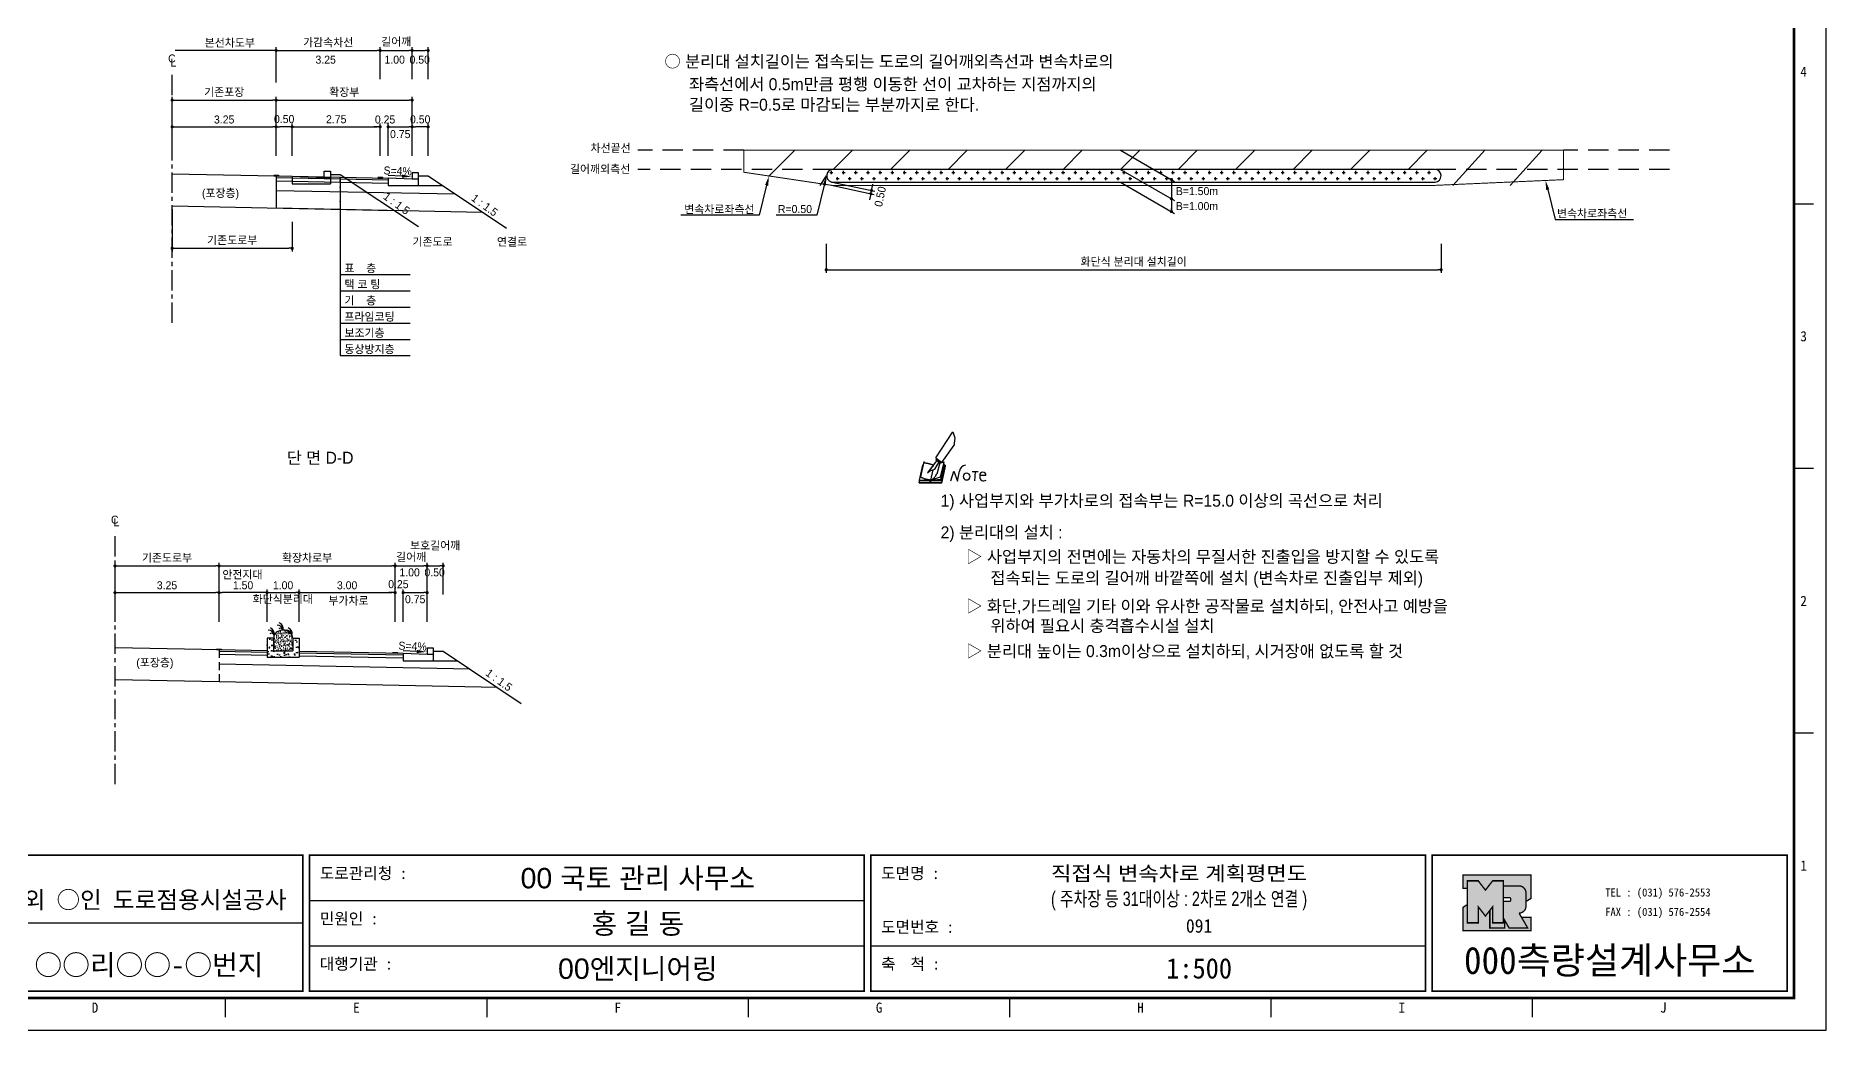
# Model space of a CAD drawing. Header units: millimetres. Extents: x 453 to 876, y -5 to 294.
# Drawn here: x 596.5 to 876.1, y -5.4 to 149.8 of the extents above; entities that cross this region are included whole.
import ezdxf
from ezdxf.enums import TextEntityAlignment as Align

# ---------------------------------------------------------------- set-up
doc = ezdxf.new("R2010")
doc.units = ezdxf.units.MM
doc.linetypes.add('CENTER', pattern=[50.8, 31.75, -6.35, 6.35, -6.35])
doc.linetypes.add('HIDDEN', pattern=[9.525, 6.35, -3.175])
for name, color, linetype in [('CC-GSTR-0004', 4, 'Continuous'), ('CM-LANE-0030', 30, 'Continuous'), ('CZ-DIMT-0002', 7, 'Continuous'), ('CZ-EXST-0002', 1, 'Continuous'), ('CZ-LIN1-0007', 7, 'Continuous'), ('CZ-LIN2-0003', 3, 'Continuous'), ('CZ-LINE-0001', 7, 'Continuous'), ('CZ-TEXT-BOX0', 7, 'Continuous'), ('TITLE', 7, 'Continuous')]:
    doc.layers.add(name, color=color, linetype=linetype)
doc.styles.add('견고딕', font='arial.ttf')
doc.styles.add('돋움', font='')
doc.styles.add('돋음체', font='')
doc.styles.get('돋움').set_extended_font_data('Dotum')
doc.styles.get('돋음체').set_extended_font_data('DotumChe')

# ---------------------------------------------------------------- blocks, each defined once
blk = doc.blocks.new('note')
for p, q in [((0.85, 3.5), (3.53, 7.57)), ((3.53, 7.57), (3.8, 6.64)), ((3.8, 6.64), (3.69, 5.72)), ((3.69, 5.72), (3.74, 5.46)), ((-1.01, 2.9), (-1.53, 0.52)), ((-1, 2.9), (-1.01, 2.9)), ((-0.98, 2.85), (-1, 2.9)), ((-0.95, 2.8), (-0.98, 2.85)), ((1, 3.1), (0.75, 2.77)), ((0.85, 3.5), (1.8, 2.79)), ((1, 3.4), (0.85, 3.21)), ((0.85, 3.21), (1.52, 2.71)), ((1.16, 2.53), (1.37, 2.82)), ((2.13, 2.84), (1.44, 2.63)), ((1.52, 2.71), (1.66, 2.9)), ((1.6, 0.53), (2.13, 2.84)), ((1.8, 2.79), (3.74, 5.46)), ((-1.24, 2.36), (-1.77, 0)), ((-1.77, 0), (1.77, 0)), ((-1.77, 0), (-1.77, -0.3)), ((-1.53, 0.52), (-1.55, 0.54)), ((-1.48, 0.48), (-1.53, 0.52)), ((-1.43, 0.44), (-1.48, 0.48)), ((-1.38, 0.41), (-1.43, 0.44)), ((-1.33, 0.4), (-1.38, 0.41)), ((-1.27, 0.37), (-1.33, 0.4)), ((-1.22, 0.35), (-1.27, 0.37)), ((-1.13, 2.36), (-1.24, 2.36)), ((-1.17, 0.33), (-1.22, 0.35)), ((-1.12, 0.32), (-1.17, 0.33)), ((-1.02, 0.25), (-1.12, 0.32)), ((-0.97, 0.22), (-1.02, 0.25)), ((-0.93, 0.21), (-0.97, 0.22)), ((-0.9, 2.75), (-0.95, 2.8)), ((-0.88, 0.19), (-0.93, 0.21)), ((-0.85, 2.72), (-0.9, 2.75)), ((-0.8, 0.18), (-0.88, 0.19)), ((-0.79, 2.69), (-0.85, 2.72)), ((-0.75, 0.17), (-0.8, 0.18)), ((-0.74, 2.68), (-0.79, 2.69)), ((-0.7, 0.16), (-0.75, 0.17)), ((-0.69, 2.65), (-0.74, 2.68)), ((-0.64, 0.15), (-0.7, 0.16)), ((-0.64, 2.65), (-0.69, 2.65)), ((-0.59, 2.63), (-0.64, 2.65)), ((-0.58, 0.14), (-0.64, 0.15)), ((-0.54, 2.62), (-0.59, 2.63)), ((-0.53, 0.13), (-0.58, 0.14)), ((-0.48, 2.61), (-0.54, 2.62)), ((-0.48, 0.12), (-0.53, 0.13)), ((-0.43, 2.61), (-0.48, 2.61)), ((-0.43, 0.11), (-0.48, 0.12)), ((0.75, 2.77), (-0.46, 1.16)), ((0.37, 2.24), (-0.46, 1.16)), ((-0.46, 1.16), (-0.08, 1.47)), ((-0.38, 2.59), (-0.43, 2.61)), ((-0.38, 0.08), (-0.43, 0.11)), ((-0.33, 2.59), (-0.38, 2.59)), ((-0.29, 0.06), (-0.38, 0.08)), ((-0.27, 2.58), (-0.33, 2.59)), ((-0.23, 0.05), (-0.29, 0.06)), ((-0.22, 2.57), (-0.27, 2.58)), ((-0.16, 0.04), (-0.23, 0.05)), ((-0.17, 2.56), (-0.22, 2.57)), ((-0.12, 2.55), (-0.17, 2.56)), ((-0.11, 0.03), (-0.16, 0.04)), ((-0.07, 2.53), (-0.12, 2.55)), ((-0.04, 0.02), (-0.11, 0.03)), ((-0.08, 1.47), (0.72, 1.75)), ((-0.01, 2.51), (-0.07, 2.53)), ((-0.05, -0.3), (-0.05, 0)), ((0, 0), (-0.04, 0.02)), ((0.04, 2.5), (-0.01, 2.51)), ((0.37, 1.63), (0, 0)), ((0, 0), (1.6, 0.53)), ((0, 0), (1.65, 0.18)), ((0, 0.01), (0.06, 0.04)), ((0, -0.3), (0, 0)), ((0.09, 2.48), (0.04, 2.5)), ((0.05, -0.3), (0.05, 0)), ((0.06, 0.04), (0.11, 0.07)), ((0.14, 2.48), (0.09, 2.48)), ((0.11, 0.07), (0.16, 0.09)), ((0.2, 2.47), (0.14, 2.48)), ((0.16, 0.09), (0.21, 0.12)), ((0.26, 2.43), (0.18, 2.46)), ((0.21, 0.12), (0.27, 0.14)), ((0.34, 2.4), (0.26, 2.43)), ((0.27, 0.14), (0.36, 0.19)), ((0.45, 2.37), (0.34, 2.4)), ((0.36, 0.19), (0.41, 0.22)), ((0.41, 0.22), (0.46, 0.27)), ((0.46, 0.27), (0.51, 0.3)), ((0.51, 0.3), (0.56, 0.34)), ((0.56, 0.34), (0.6, 0.4)), ((0.6, 0.4), (0.64, 0.45)), ((0.64, 0.45), (0.67, 0.51)), ((0.67, 0.51), (0.74, 0.58)), ((0.72, 1.75), (1.16, 2.53)), ((0.74, 0.58), (0.79, 0.63)), ((0.79, 0.63), (0.83, 0.68)), ((0.83, 0.68), (0.86, 0.73)), ((0.86, 0.73), (0.89, 0.79)), ((0.89, 0.84), (0.92, 0.89)), ((0.89, 0.79), (0.89, 0.84)), ((0.92, 0.89), (0.96, 0.95)), ((0.96, 0.95), (1.01, 0.97)), ((1.47, 2.74), (1.01, 0.97)), ((1.65, 0.18), (2.19, 2.48)), ((1.77, 0), (2.3, 2.36)), ((1.77, -0.3), (2.3, 2.07)), ((1.77, -0.38), (2.3, 1.99)), ((1.77, -0.44), (2.3, 1.93)), ((1.77, 0), (1.77, -0.3)), ((2.19, 2.48), (2.04, 2.47)), ((2.3, 2.36), (2.16, 2.36)), ((2.3, 2.36), (2.3, 2.07)), ((3.21, -0.08), (3.68, 1.4)), ((3.68, 1.4), (4.26, -0.14)), ((4.26, -0.14), (4.56, 1.44)), ((6.55, 1.34), (7.46, 1.34)), ((7.01, 1.34), (6.87, -0.11)), ((7.71, 0.77), (7.71, 0.55)), ((7.71, 0.77), (8.67, 0.77)), ((-1.77, -0.3), (1.77, -0.3)), ((-1.77, -0.43), (-1.77, -0.3)), ((-1.77, -0.37), (1.77, -0.37)), ((-1.77, -0.43), (1.77, -0.43))]:
    blk.add_line(p, q)
for centre, major_axis, start_param, end_param in [((0.4, 2.31), (0.0702, 0.0702), 3.283946, 6.425539), ((5.68, 1.23), (-0.806, 0.806), -0.591174, 0.597824), ((5.66, 0.58), (-0.378, 0.378), 3.926991, 10.210176), ((8.3, 0.49), (0.422, 0.422), 2.265602, 4.634911), ((8.19, 0.77), (-0.342, 0.342), 3.926991, 7.068583)]:
    blk.add_ellipse(centre, major_axis=major_axis, ratio=1, start_param=start_param, end_param=end_param)
blk = doc.blocks.new('_Dot')
at = {"color": 0, "linetype": 'ByBlock', "lineweight": -2}
blk.add_line((-0.5, 0), (-1, 0), dxfattribs=at)
at = {"color": 0, "linetype": 'ByBlock', "const_width": 0.5}
blk.add_lwpolyline([(-0.25, 0, 1), (0.25, 0, 1)], format="xyb", close=True, dxfattribs=at)

msp = doc.modelspace()

# ---------------------------------------------------------------- hatches: boundary and pattern name
at = {"layer": 'CZ-EXST-0002'}
h = msp.add_hatch(dxfattribs=at)
h.set_pattern_fill('AR-SAND', color=256, scale=0.01, style=0)
h.set_pattern_definition([(37.5, (-475.50827, 3536.638), (-0.016000313, 0.489413237), [0, -0.38608, 0, -0.4318, 0, -0.41275]), (7.5, (-475.5083, 3536.638), (0.44952328, 0.7168251), [0, -0.20828, 0, -0.34798, 0, -0.13335]), (327.5, (-475.8207, 3536.638), (0.79099237, 0.001437185), [0, -0.127, 0, -0.4572, 0, -0.5969]), (317.5, (-475.8207, 3536.638), (0.76355645, 0.22292932), [0, -0.0635, 0, -0.29972, 0, -0.3429])])
edge = h.paths.add_edge_path()
edge.add_ellipse((635.11, 55.79), major_axis=(-1.5, 0), ratio=0.829212, start_angle=180, end_angle=360)
edge.add_line((633.61, 55.79), (633.61, 53.79))
edge.add_line((633.61, 53.79), (636.61, 53.79))
edge.add_line((636.61, 53.79), (636.61, 55.79))
h = msp.add_hatch(dxfattribs=at)
h.set_pattern_fill('AR-CONC', color=256, scale=0.01, style=0)
h.set_pattern_definition([(50, (-475.5083, 3536.638), (1.8218467, -0.15939086), [0.1905, -2.0955]), (355, (-475.5083, 3536.638), (-0.3524283, 1.9105664), [0.1524, -1.6764]), (100.451, (-475.3565, 3536.6247), (1.469425, 1.7511669), [0.1619, -1.7809]), (46.1842, (-475.5083, 3537.146), (2.7107904, -0.4204233), [0.28575, -3.14325]), (96.6356, (-475.2824, 3537.111), (2.3740423, 2.4742556), [0.24285, -2.67135]), (351.184, (-475.5083, 3537.146), (2.374046, 2.4742512), [0.2286, -2.5146]), (21, (-475.2543, 3537.019), (1.5161488, -1.0226552), [0.1905, -2.0955]), (326, (-475.2543, 3537.019), (0.6180203, 1.8418797), [0.1524, -1.6764]), (71.4514, (-475.128, 3536.9338), (2.1341649, 0.8192286), [0.1619, -1.7809]), (37.5, (-475.5083, 3536.638), (0.03088603, 0.84555039), [0, -1.65608, 0, -1.7018, 0, -1.68275]), (7.5, (-475.5083, 3536.638), (0.66819663, 1.00180575), [0, -0.97028, 0, -1.61798, 0, -0.64135]), (327.5, (-476.0747, 3536.638), (1.35590595, -0.05728744), [0, -0.635, 0, -1.9812, 0, -2.6289]), (317.5, (-476.3287, 3536.638), (1.4812918, 0.2542649), [0, -0.8255, 0, -1.31572, 0, -1.8669])])
h.paths.add_polyline_path([(637.61, 52.79), (637.61, 55.79), (636.61, 55.79), (636.61, 53.79), (633.61, 53.79), (633.61, 55.79), (632.61, 55.79), (632.61, 52.79)])
at = {"layer": 'CZ-LIN1-0007'}
for points in [[(634.41, 127.95), (634.41, 128.07), (633.66, 128.09), (633.66, 127.96)], [(650.66, 127.62), (650.66, 127.75), (649.91, 127.76), (649.91, 127.64)], [(625.48, 53.95), (625.49, 54.07), (624.74, 54.09), (624.73, 53.96)], [(652.98, 53.4), (652.99, 53.52), (652.24, 53.54), (652.23, 53.41)]]:
    msp.add_hatch(color=256, dxfattribs=at).paths.add_polyline_path(points)
at = {"layer": 'CZ-LIN2-0003'}
h = msp.add_hatch(dxfattribs=at)
h.set_pattern_fill('CROSS', color=256, scale=0.15, style=0)
h.set_pattern_definition([(0, (388.0957, -329.6565), (0.9525, 0.9525), [0.47625, -1.42875]), (90, (388.3338, -329.8946), (-0.9525, 0.9525), [0.47625, -1.42875])])
h.paths.add_polyline_path([(721, 128.99, 0.857281), (720.7, 127.04, -0.001024), (720.85, 126.99), (814.97, 126.99, 1), (814.97, 128.99)])
at = {"layer": 'TITLE', "ltscale": 150}
h = msp.add_hatch(color=8, dxfattribs=at)
edge = h.paths.add_edge_path()
edge.add_line((830.04, 18.79), (819.38, 18.79))
edge.add_line((819.38, 18.79), (819.38, 16.71))
edge.add_line((819.38, 16.71), (820.08, 16.71))
edge.add_line((820.08, 16.71), (820.08, 17.88))
edge.add_line((820.08, 17.88), (821.78, 17.88))
edge.add_line((821.78, 17.88), (822.9, 16.43))
edge.add_line((822.9, 16.43), (824.03, 17.88))
edge.add_line((824.03, 17.88), (825.72, 17.88))
edge.add_line((825.72, 17.88), (825.72, 17.08))
edge.add_line((825.72, 17.08), (828.16, 17.08))
edge.add_arc((828.16, 16.01), 1.07, 0, 90, ccw=False)
edge.add_line((829.23, 16.01), (829.23, 14.65))
edge.add_line((829.23, 14.65), (830.04, 15.15))
edge.add_line((830.04, 15.15), (830.04, 18.79))
h.paths.add_polyline_path([(823.59, 13.26), (822.9, 12.38), (821.78, 13.83), (821.78, 11.32), (820.08, 11.32), (820.08, 14.17), (819.38, 13.73), (819.38, 10.1), (830.04, 10.1), (830.04, 12.18), (828.55, 12.18), (829.5, 10.52), (826.6, 10.52), (825.9, 11.73), (825.9, 10.52), (823.59, 10.52)])
msp.add_hatch(color=5, dxfattribs=at).paths.add_polyline_path([(825.72, 17.88), (824.03, 17.88), (822.9, 16.43), (821.78, 17.88), (820.08, 17.88), (820.08, 11.32), (821.78, 11.32), (821.78, 13.83), (822.9, 12.38), (824.03, 13.83), (824.03, 11.32), (825.72, 11.32)])
h = msp.add_hatch(color=161, dxfattribs=at)
edge = h.paths.add_edge_path()
edge.add_arc((828.16, 16.01), 1.07, 360, 450)
edge.add_line((828.16, 17.08), (825.72, 17.08))
edge.add_line((825.72, 17.08), (825.72, 15.23))
edge.add_line((825.72, 15.23), (826.72, 15.23))
edge.add_arc((826.72, 15.12), 0.113, 0, 90, ccw=False)
edge.add_line((826.83, 15.12), (826.83, 14.81))
edge.add_arc((826.72, 14.81), 0.113, 270, 360, ccw=False)
edge.add_line((826.72, 14.69), (825.72, 14.69))
edge.add_line((825.72, 14.69), (825.72, 11.32))
edge.add_line((825.72, 11.32), (824.03, 11.32))
edge.add_line((824.03, 11.32), (824.03, 13.83))
edge.add_line((824.03, 13.83), (823.59, 13.26))
edge.add_line((823.59, 13.26), (823.59, 10.52))
edge.add_line((823.59, 10.52), (825.9, 10.52))
edge.add_line((825.9, 10.52), (825.9, 11.73))
edge.add_line((825.9, 11.73), (826.6, 10.52))
edge.add_line((826.6, 10.52), (829.5, 10.52))
edge.add_line((829.5, 10.52), (828.16, 12.84))
edge.add_arc((828.16, 13.91), 1.07, 270, 360)
edge.add_line((829.23, 13.91), (829.23, 16.01))

# ---------------------------------------------------------------- linework, layer by layer
at = {"color": 0, "linetype": 'ByBlock', "lineweight": -2}
for p, q in [((633.78, 147.55), (633.53, 147.55)), ((727.07, 125.92), (727.12, 126.17)), ((773.86, 127.15), (773.86, 126.9)), ((726.86, 124.95), (726.81, 124.71)), ((773.86, 124.15), (773.86, 123.9)), ((773.86, 122.65), (773.86, 122.9))]:
    msp.add_line(p, q, dxfattribs=at)
at = {"color": 0, "linetype": 'ByBlock', "const_width": 0.25}
for points in [[(633.91, 147.55, 1), (634.16, 147.55, 1)], [(727.04, 125.8, 1), (726.99, 125.56, 1)], [(773.86, 127.28, 1), (773.86, 127.53, 1)], [(726.89, 125.08, 1), (726.94, 125.32, 1)], [(773.86, 124.28, 1), (773.86, 124.53, 1)], [(773.86, 122.53, 1), (773.86, 122.28, 1)]]:
    msp.add_lwpolyline(points, format="xyb", close=True, dxfattribs=at)
at = {"layer": 'CC-GSTR-0004'}
for points in [[(656.28, 127.46), (655.28, 127.46), (651.53, 127.61), (651.53, 126.46), (656.28, 126.46), (656.28, 128.46), (655.28, 128.46), (655.28, 127.46)], [(658.61, 53.23), (657.61, 53.23), (653.86, 53.38), (653.86, 52.23), (658.61, 52.23), (658.61, 54.23), (657.61, 54.23), (657.61, 53.23)]]:
    msp.add_lwpolyline(points, dxfattribs=at)
at = {"layer": 'CM-LANE-0030'}
for p, q in [((711, 127.95), (715.04, 131.99)), ((721.02, 128.99), (724.02, 131.99)), ((730, 128.99), (733, 131.99)), ((738.98, 128.99), (741.98, 131.99)), ((747.96, 128.99), (750.96, 131.99)), ((756.94, 128.99), (759.94, 131.99)), ((765.92, 128.99), (768.92, 131.99)), ((774.9, 128.99), (777.9, 131.99)), ((783.88, 128.99), (786.88, 131.99)), ((792.86, 128.99), (795.86, 131.99)), ((801.84, 128.99), (804.84, 131.99)), ((810.82, 128.99), (813.82, 131.99)), ((817.8, 126.49), (822.8, 131.99)), ((826.78, 126.49), (831.78, 131.99)), ((719.02, 126.49), (720, 127.97))]:
    msp.add_line(p, q, dxfattribs=at)
at = {"layer": 'CM-LANE-0030', "const_width": 0.15}
msp.add_lwpolyline([(835.1, 131.99), (835.1, 127.38), (815, 126.49), (720.85, 126.49, -0.142447), (720.85, 126.49), (707.07, 128.54), (707.07, 131.99)], format="xyb", close=True, dxfattribs=at)
at = {"layer": 'CZ-EXST-0002'}
for p, q in [((641.53, 127.71), (641.53, 128.71)), ((641.53, 128.71), (642.53, 128.71)), ((642.53, 128.71), (642.53, 126.71)), ((617.78, 128.28), (636.53, 127.91)), ((636.53, 127.91), (636.53, 126.71)), ((636.53, 127.91), (641.53, 127.71)), ((636.53, 126.71), (642.53, 126.71)), ((641.53, 127.71), (642.53, 127.71)), ((642.53, 128.21), (644.03, 128.21)), ((644.03, 128.21), (656.24, 120.07)), ((617.78, 123.28), (652.46, 122.59)), ((625.11, 53.96), (608.86, 54.28)), ((625.11, 48.96), (608.86, 49.28))]:
    msp.add_line(p, q, dxfattribs=at)
at = {"layer": 'CZ-LIN1-0007'}
for p, q in [((633.66, 128.09), (634.41, 128.07)), ((633.66, 127.96), (634.41, 127.95)), ((634.41, 128.07), (634.41, 127.95)), ((649.91, 127.76), (650.66, 127.75)), ((649.91, 127.64), (650.66, 127.62)), ((650.66, 127.75), (650.66, 127.62)), ((624.73, 53.96), (624.74, 54.09)), ((625.48, 53.95), (624.73, 53.96)), ((624.74, 54.09), (625.49, 54.07)), ((625.49, 54.07), (625.48, 53.95)), ((652.23, 53.41), (652.24, 53.54)), ((652.98, 53.4), (652.23, 53.41)), ((652.24, 53.54), (652.99, 53.52)), ((652.99, 53.52), (652.98, 53.4))]:
    msp.add_line(p, q, dxfattribs=at)
at = {"layer": 'CZ-LIN2-0003'}
for p, q in [((634.03, 127.96), (651.53, 127.61)), ((634.03, 127.96), (634.03, 122.96)), ((634.03, 127.71), (651.53, 127.36)), ((634.03, 127.21), (651.53, 126.86)), ((656.28, 127.96), (657.78, 127.96)), ((656.28, 126.46), (660.03, 126.46)), ((657.78, 127.96), (669.99, 119.82)), ((634.03, 125.71), (662, 125.15)), ((634.03, 122.96), (666.25, 122.31)), ((632.61, 53.81), (625.11, 53.96)), ((632.61, 53.56), (625.11, 53.71)), ((632.61, 53.06), (625.11, 53.21)), ((632.61, 55.79), (632.61, 52.79)), ((633.61, 55.79), (632.61, 55.79)), ((633.61, 55.79), (633.61, 53.79)), ((633.61, 53.79), (636.61, 53.79)), ((636.61, 55.79), (636.61, 53.79)), ((636.61, 55.79), (637.61, 55.79)), ((637.61, 55.79), (637.61, 52.79)), ((653.86, 53.38), (637.61, 53.71)), ((653.86, 53.13), (637.61, 53.46)), ((658.61, 53.73), (660.11, 53.73)), ((660.11, 53.73), (672.31, 45.59)), ((664.32, 50.92), (625.11, 51.71)), ((632.61, 52.79), (637.61, 52.79)), ((653.86, 52.63), (637.61, 52.96)), ((658.61, 52.23), (662.36, 52.23)), ((668.58, 48.09), (625.11, 48.96))]:
    msp.add_line(p, q, dxfattribs=at)
msp.add_lwpolyline([(814.97, 128.99), (721, 128.99, 0.857281), (720.7, 127.04, -0.001024), (720.85, 126.99), (815, 126.99), (815.04, 126.99, 0.966023)], format="xyb", close=True, dxfattribs=at)
for centre, radius, start, end in [((632.84, 56.13), 0.88, 7.8639, 92.7752), ((633.3, 56.1), 0.44, 19.771, 124.0366), ((632.74, 56.47), 1, 347.1802, 67.3267), ((634.24, 56.92), 0.88, 7.8639, 92.7752), ((634.7, 56.89), 0.44, 19.771, 124.0366), ((634.13, 57.26), 1, 347.1802, 67.3267), ((635.63, 56.13), 0.88, 7.8639, 92.7752), ((636.09, 56.1), 0.44, 19.771, 124.0366), ((635.52, 56.47), 1, 347.1802, 67.3267)]:
    msp.add_arc(centre, radius, start, end, dxfattribs=at)
msp.add_ellipse((635.11, 55.79), major_axis=(-1.5, 0), ratio=0.829212, start_param=3.141593, end_param=6.283185, dxfattribs=at)
at = {"layer": 'CZ-LINE-0001'}
for p, q in [((634.03, 147.55), (618.28, 147.55)), ((634.03, 142.57), (634.03, 148.05)), ((634.03, 143.07), (634.03, 148.05)), ((634.53, 147.55), (649.78, 147.55)), ((650.28, 143.07), (650.28, 148.05)), ((650.28, 143.07), (650.28, 148.05)), ((650.78, 147.55), (654.78, 147.55)), ((655.28, 143.07), (655.28, 148.05)), ((655.28, 143.07), (655.28, 148.05)), ((655.78, 147.55), (657.28, 147.55)), ((657.78, 143.07), (657.78, 148.05)), ((617.78, 136.13), (617.78, 140.3)), ((634.03, 136.13), (634.03, 140.3)), ((634.03, 136.13), (634.03, 140.3)), ((655.28, 136.13), (655.28, 140.3)), ((618.28, 139.8), (633.53, 139.8)), ((634.53, 139.8), (654.78, 139.8)), ((617.78, 131.08), (617.78, 136.13)), ((618.28, 135.63), (633.53, 135.63)), ((634.03, 131.08), (634.03, 136.13)), ((634.03, 131.08), (634.03, 136.13)), ((636.03, 135.63), (634.53, 135.63)), ((636.53, 131.08), (636.53, 136.13)), ((636.53, 131.08), (636.53, 136.13)), ((637.03, 135.63), (649.78, 135.63)), ((649.78, 135.63), (649.28, 135.63)), ((650.28, 131.08), (650.28, 136.13)), ((650.28, 131.08), (650.28, 136.13)), ((651.53, 131.08), (651.53, 136.13)), ((651.53, 131.08), (651.53, 136.13)), ((652.03, 135.63), (654.78, 135.63)), ((652.03, 135.63), (652.53, 135.63)), ((655.28, 131.08), (655.28, 136.13)), ((655.28, 133.52), (655.28, 136.13)), ((657.28, 135.63), (655.78, 135.63)), ((657.78, 131.08), (657.78, 136.13)), ((765.92, 131.99), (774.36, 127.12)), ((765.92, 128.99), (774.36, 124.12)), ((644.04, 127.76), (644.04, 99.9)), ((720.74, 126.51), (727.41, 125.09)), ((720.85, 126.99), (727.51, 125.57)), ((727.12, 126.17), (727.23, 126.66)), ((765.92, 126.99), (774.36, 122.12)), ((773.86, 127.4), (773.86, 122.4)), ((726.81, 124.71), (726.71, 124.22)), ((617.78, 122.78), (617.78, 116.16)), ((636.53, 120.78), (636.53, 116.16)), ((618.28, 116.66), (636.03, 116.66)), ((719.95, 117.35), (719.95, 112.81)), ((815.97, 117.35), (815.97, 112.81)), ((644.04, 112.55), (654.98, 112.55)), ((720.45, 113.31), (815.47, 113.31)), ((644.04, 110.02), (654.98, 110.02)), ((644.04, 107.49), (654.98, 107.49)), ((644.04, 104.96), (654.98, 104.96)), ((644.04, 102.43), (654.98, 102.43)), ((644.04, 99.9), (654.98, 99.9)), ((608.86, 63.39), (608.86, 67.56)), ((625.11, 63.39), (625.11, 67.56)), ((625.11, 63.39), (625.11, 67.56)), ((652.61, 63.39), (652.61, 67.56)), ((652.61, 62.59), (652.61, 67.56)), ((657.61, 62.59), (657.61, 67.56)), ((657.61, 62.59), (657.61, 67.56)), ((660.11, 62.59), (660.11, 67.56)), ((609.36, 67.06), (624.61, 67.06)), ((625.61, 67.06), (652.11, 67.06)), ((653.11, 67.06), (657.11, 67.06)), ((658.11, 67.06), (659.61, 67.06)), ((608.86, 58.34), (608.86, 63.39)), ((609.36, 62.89), (624.61, 62.89)), ((625.11, 58.34), (625.11, 63.39)), ((625.11, 58.34), (625.11, 63.39)), ((632.11, 62.89), (625.61, 62.89)), ((632.61, 58.34), (632.61, 63.39)), ((632.61, 58.34), (632.61, 63.39)), ((633.11, 62.89), (637.11, 62.89)), ((637.61, 58.34), (637.61, 63.39)), ((637.61, 58.34), (637.61, 63.39)), ((638.11, 62.89), (652.11, 62.89)), ((652.11, 62.89), (651.61, 62.89)), ((652.61, 58.34), (652.61, 63.39)), ((652.61, 58.34), (652.61, 63.39)), ((653.86, 58.34), (653.86, 63.39)), ((653.86, 58.34), (653.86, 63.39)), ((654.36, 62.89), (654.86, 62.89)), ((654.36, 62.89), (657.11, 62.89)), ((657.61, 58.34), (657.61, 63.39))]:
    msp.add_line(p, q, dxfattribs=at)
at = {"layer": 'CZ-LINE-0001', "linetype": 'CENTER', "ltscale": 0.1}
for p, q in [((617.78, 105), (617.78, 144.38)), ((608.86, 32.99), (608.86, 72.37))]:
    msp.add_line(p, q, dxfattribs=at)
at = {"layer": 'CZ-LINE-0001', "linetype": 'HIDDEN', "ltscale": 0.5}
for p, q in [((707.07, 131.99), (690.54, 131.99)), ((851.63, 131.99), (835.1, 131.99)), ((721, 128.99), (690.54, 128.99)), ((851.63, 128.99), (814.97, 128.99))]:
    msp.add_line(p, q, dxfattribs=at)
at = {"layer": 'CZ-LINE-0001', "linetype": 'HIDDEN', "ltscale": 0.2}
msp.add_line((625.11, 53.96), (625.11, 48.96), dxfattribs=at)
at = {"layer": 'CZ-LINE-0001'}
for points in [[(653.67, 127.93), (651.53, 128.01)], [(710.63, 126.5), (709.46, 121.83), (697.23, 121.83)], [(719.64, 126.52), (718.46, 121.85), (712.12, 121.85)], [(656, 53.7), (653.86, 53.79)]]:
    msp.add_lwpolyline(points, dxfattribs=at)
at = {"layer": 'CZ-LINE-0001', "extrusion": (0, 0, -1)}
msp.add_lwpolyline([(-832.63, 125.83), (-833.81, 121.16), (-846.03, 121.16)], dxfattribs=at)
at = {"layer": 'CZ-LINE-0001', "linetype": 'ByBlock'}
for centre, start, end in [((644.04, 127.7), 0, 180), ((644.04, 127.7), 0, 180), ((644.04, 127.7), 180, 0), ((644.04, 127.7), 180, 0), ((644.04, 127.5), 0, 180), ((644.04, 127.5), 0, 180), ((644.04, 127.5), 180, 0), ((644.04, 127.5), 180, 0), ((644.04, 127.26), 0, 180), ((644.04, 127.26), 0, 180), ((644.04, 127.26), 180, 0), ((644.04, 127.26), 180, 0), ((644.04, 127.01), 0, 180), ((644.04, 127.01), 0, 180), ((644.04, 127.01), 180, 0), ((644.04, 127.01), 180, 0), ((644.04, 126.21), 0, 180), ((644.04, 126.21), 0, 180), ((644.04, 126.21), 180, 0), ((644.04, 126.21), 180, 0), ((644.04, 123.98), 0, 180), ((644.04, 123.98), 0, 180), ((644.04, 123.98), 180, 0), ((644.04, 123.98), 180, 0)]:
    msp.add_arc(centre, 0.0625, start, end, dxfattribs=at)
at = {"layer": 'CZ-LINE-0001'}
for points in [[(653.68, 128.18), (655.17, 127.87), (653.66, 127.68)], [(710.39, 126.56), (711, 127.95), (710.88, 126.44)], [(719.39, 126.58), (720, 127.97), (719.88, 126.46)], [(656.01, 53.95), (657.5, 53.64), (655.99, 53.45)]]:
    msp.add_solid(points, dxfattribs=at)
at = {"layer": 'CZ-LINE-0001', "extrusion": (0, 0, -1)}
msp.add_solid([(-832.87, 125.89), (-832.27, 127.29), (-832.39, 125.77)], dxfattribs=at)
at = {"layer": 'TITLE', "color": 7, "linetype": 'Continuous'}
for p, q in [((874.12, 123.58), (871.09, 123.58)), ((874.12, 82.25), (871.09, 82.25)), ((874.12, 40.92), (871.09, 40.92)), ((626.14, -3.43), (626.14, -0.41)), ((666.97, -3.43), (666.97, -0.41)), ((707.79, -3.43), (707.79, -0.41)), ((748.62, -3.43), (748.62, -0.41)), ((789.44, -3.43), (789.44, -0.41)), ((830.27, -3.43), (830.27, -0.41))]:
    msp.add_line(p, q, dxfattribs=at)
at = {"layer": 'TITLE', "ltscale": 150}
for p, q in [((639.25, 14.8), (725.86, 14.8)), ((638.19, 11.26), (551.58, 11.26)), ((639.25, 7.72), (725.86, 7.72)), ((726.92, 7.72), (813.53, 7.72))]:
    msp.add_line(p, q, dxfattribs=at)
at = {"layer": 'TITLE'}
msp.add_line((871.2, -0.41), (462.34, -0.41), dxfattribs=at)
msp.add_lwpolyline([(452.77, -5.44), (876.13, -5.44), (876.13, 293.93), (452.77, 293.93)], close=True, dxfattribs=at)
at = {"layer": 'TITLE', "linetype": 'Continuous', "const_width": 0.403}
msp.add_lwpolyline([(462.85, -0.41), (462.85, 288.89), (871.09, 288.89), (871.09, -0.41)], close=True, dxfattribs=at)
at = {"layer": 'TITLE', "ltscale": 150}
for points, const_width in [([(551.58, 21.87), (638.19, 21.87), (638.19, 0.65), (551.58, 0.65)], 0.265), ([(725.86, 0.65), (639.25, 0.65), (639.25, 21.87), (725.86, 21.87)], 0.265), ([(726.92, 21.87), (813.53, 21.87), (813.53, 0.65), (726.92, 0.65)], 0.265), ([(870.03, 21.87), (870.03, 0.65), (814.59, 0.65), (814.59, 21.87), (870.03, 21.87)], 0.265), ([(825.72, 17.88), (824.03, 17.88), (822.9, 16.43), (821.78, 17.88), (820.08, 17.88), (820.08, 11.32), (821.78, 11.32), (821.78, 13.83), (822.9, 12.38), (824.03, 13.83), (824.03, 11.32), (825.72, 11.32)], 0.212), ([(823.59, 13.26), (822.9, 12.38), (821.78, 13.83), (821.78, 11.32), (820.08, 11.32), (820.08, 14.17), (819.38, 13.73), (819.38, 10.1), (830.04, 10.1), (830.04, 12.18), (828.55, 12.18), (829.5, 10.52), (826.6, 10.52), (825.9, 11.73), (825.9, 10.52), (823.59, 10.52)], 0.212)]:
    msp.add_lwpolyline(points, close=True, dxfattribs=dict(at, const_width=const_width))
at = {"layer": 'TITLE', "ltscale": 150, "const_width": 0.212}
for points in [[(830.04, 18.79), (819.38, 18.79), (819.38, 16.71), (820.08, 16.71), (820.08, 17.88), (821.78, 17.88), (822.9, 16.43), (824.03, 17.88), (825.72, 17.88), (825.72, 17.08), (828.16, 17.08, -0.414214), (829.23, 16.01), (829.23, 14.65), (830.04, 15.15)], [(829.23, 16.01, 0.414214), (828.16, 17.08), (825.72, 17.08), (825.72, 15.23), (826.72, 15.23, -0.414214), (826.83, 15.12), (826.83, 14.81, -0.414214), (826.72, 14.69), (825.72, 14.69), (825.72, 11.32), (824.03, 11.32), (824.03, 13.83), (823.59, 13.26), (823.59, 10.52), (825.9, 10.52), (825.9, 11.73), (826.6, 10.52), (829.5, 10.52), (828.16, 12.84, 0.414214), (829.23, 13.91)]]:
    msp.add_lwpolyline(points, format="xyb", close=True, dxfattribs=at)

# ---------------------------------------------------------------- block references
at = {"layer": 'CZ-LINE-0001', "xscale": 0.5, "yscale": 0.5, "zscale": 0.5, "rotation": 180}
for p in [(634.03, 147.55), (650.28, 147.55), (655.28, 147.55), (617.78, 139.8), (634.03, 139.8), (617.78, 135.63), (634.03, 135.63), (636.53, 135.63), (651.53, 135.63), (651.53, 135.63), (655.28, 135.63), (617.78, 116.66), (719.95, 113.31), (608.86, 67.06), (625.11, 67.06), (652.61, 67.06), (657.61, 67.06), (608.86, 62.89), (625.11, 62.89), (632.61, 62.89), (637.61, 62.89), (653.86, 62.89), (653.86, 62.89)]:
    msp.add_blockref('_Dot', p, dxfattribs=at)
at = {"layer": 'CZ-LINE-0001', "xscale": 0.5, "yscale": 0.5, "zscale": 0.5}
for p in [(650.28, 147.55), (655.28, 147.55), (657.78, 147.55), (634.03, 139.8), (655.28, 139.8), (634.03, 135.63), (636.53, 135.63), (650.28, 135.63), (650.28, 135.63), (655.28, 135.63), (657.78, 135.63), (636.53, 116.66), (815.97, 113.31), (625.11, 67.06), (652.61, 67.06), (657.61, 67.06), (660.11, 67.06), (625.11, 62.89), (632.61, 62.89), (637.61, 62.89), (652.61, 62.89), (652.61, 62.89), (657.61, 62.89)]:
    msp.add_blockref('_Dot', p, dxfattribs=at)
at = {"layer": 'CZ-TEXT-BOX0'}
msp.add_blockref('note', (736.21, 80.44), dxfattribs=at)

# ---------------------------------------------------------------- texts
at = {"layer": 'CZ-DIMT-0002', "style": '돋움'}
for s, p in [('C', (617.74, 146.31)), ('L', (618, 145.65)), ('차선끝선', (686.27, 132.32)), ('C', (608.82, 74.28)), ('L', (609.08, 73.89))]:
    msp.add_text(s, height=1.25, dxfattribs=at).set_placement(p, align=Align.MIDDLE_CENTER)
for s, p in [('3.25', (640.17, 145.5)), ('1.00', (650.95, 145.5)), ('0.50', (654.86, 145.5)), ('길어깨외측선', (679.92, 128.41)), ('(포장층)', (622.44, 124.66)), ('B=1.50m', (774.55, 124.97)), ('변속차로좌측선', (697.76, 122.14)), ('R=0.50', (712.4, 122.17)), ('B=1.00m', (774.55, 122.63)), ('변속차로좌측선', (834.08, 121.48)), ('기존도로', (655.32, 117.06)), ('연결로', (668.51, 117.06)), ('표    층', (644.69, 112.94)), ('기    층', (644.69, 107.88)), ('택 코 팅', (644.69, 110.41)), ('프라임코팅', (644.69, 105.35)), ('보조기층', (644.69, 102.82)), ('동상방지층', (644.69, 100.29)), ('안전지대', (625.62, 65.08)), ('1.00', (653.28, 65.43)), ('0.50', (657.19, 65.43)), ('화단식분리대', (630.35, 61.25)), ('부가차로', (642.19, 61.01)), ('(포장층)', (612.19, 51.35))]:
    msp.add_text(s, height=1.25, dxfattribs=at).set_placement(p)
for s, p in [('○ 분리대 설치길이는 접속되는 도로의 길어깨외측선과 변속차로의', (694.66, 145.85)), ('좌측선에서 0.5m만큼 평행 이동한 선이 교차하는 지점까지의', (698.51, 142.29)), ('길이중 R=0.5로 마감되는 부분까지로 한다.', (698.51, 139.09)), ('1) 사업부지와 부가차로의 접속부는 R=15.0 이상의 곡선으로 처리', (737.81, 77.25)), ('2) 분리대의 설치 :', (737.81, 72.3)), ('▷ 사업부지의 전면에는 자동차의 무질서한 진출입을 방지할 수 있도록', (741.8, 68.5)), ('접속되는 도로의 길어깨 바깥쪽에 설치 (변속차로 진출입부 제외)', (745.58, 65.18)), ('▷ 화단,가드레일 기타 이와 유사한 공작물로 설치하되, 안전사고 예방을', (741.8, 60.78)), ('위하여 필요시 충격흡수시설 설치', (745.58, 57.71)), ('▷ 분리대 높이는 0.3m이상으로 설치하되, 시거장애 없도록 할 것', (741.8, 53.76))]:
    msp.add_text(s, height=1.875, dxfattribs=at).set_placement(p, align=Align.MIDDLE_LEFT)
for s, rotation, p in [('S=4%', 357.7094, (653.01, 128.75)), ('1 : 1.5', 323.8881, (652.84, 123.66)), ('1 : 1.5', 323.8881, (666.59, 123.41)), ('S=4%', 357.7094, (655.34, 54.53)), ('1 : 1.5', 323.8881, (668.83, 49.24))]:
    msp.add_text(s, height=1.25, rotation=rotation, dxfattribs=at).set_placement(p, align=Align.MIDDLE_CENTER)
at = {"layer": 'CZ-DIMT-0002', "insert": (626.79, 148.69), "char_height": 1.25, "attachment_point": 5, "style": '돋움'}
msp.add_mtext('본선차도부', dxfattribs=at)
at = {"layer": 'CZ-DIMT-0002', "insert": (728.37, 124.74), "char_height": 1.25, "attachment_point": 5, "rotation": 78.0015, "style": '돋움'}
msp.add_mtext('\\A1;0.50', dxfattribs=at)
at = {"layer": 'CZ-LINE-0001', "char_height": 1.25, "attachment_point": 5, "style": '돋움'}
for s, insert in [('\\A1;가감속차선', (642.16, 148.75)), ('\\A1;길어깨', (652.78, 148.87)), ('\\A1;기존포장', (625.91, 141)), ('\\A1;확장부', (644.66, 141)), ('\\A1;3.25', (625.91, 136.77)), ('\\A1;0.50', (635.28, 136.84)), ('\\A1;2.75', (643.41, 136.81)), ('\\A1;0.25', (651.04, 136.77)), ('\\A1;0.50', (656.53, 136.79)), ('\\A1;0.75', (653.41, 134.49)), ('\\A1;기존도로부', (627.16, 117.86)), ('\\A1;화단식 분리대 설치길이', (767.96, 114.51)), ('\\A1;보호길어깨', (658.86, 70.18)), ('\\A1;기존도로부', (616.98, 68.26)), ('\\A1;확장차로{\\fGulimChe|b0|i0|c129|p32;부}', (638.86, 68.26)), ('\\A1;길어깨', (655.11, 68.38)), ('\\A1;3.25', (616.98, 64.03)), ('\\A1;1.50', (628.86, 64.03)), ('\\A1;1.00', (635.11, 64.03)), ('\\A1;3.00', (645.11, 64.03)), ('\\A1;0.25', (653.12, 64.2)), ('\\A1;0.75', (655.74, 61.85))]:
    msp.add_mtext(s, dxfattribs=dict(at, insert=insert))
at = {"layer": 'CZ-TEXT-BOX0', "style": '돋움'}
msp.add_text('단 면 D-D', height=1.875, dxfattribs=at).set_placement((640.89, 83.95), align=Align.MIDDLE_CENTER)
at = {"layer": 'TITLE', "color": 3, "linetype": 'Continuous', "style": '돋음체'}
for s, p in [('4', (872.6, 144.25)), ('3', (872.6, 102.92)), ('2', (872.6, 61.59)), ('1', (872.6, 20.26)), ('D', (605.73, -1.92)), ('E', (646.56, -1.92)), ('F', (687.38, -1.92)), ('G', (728.21, -1.92)), ('H', (769.03, -1.92)), ('I', (809.85, -1.92)), ('J', (850.68, -1.92))]:
    msp.add_text(s, height=1.59, dxfattribs=at).set_placement(p, align=Align.MIDDLE)
at = {"layer": 'TITLE', "style": '돋음체'}
for s, p in [('도로관리청 :', (640.84, 18.16)), ('도면명 :', (728.51, 18.16)), ('민원인 :', (640.84, 11.08)), ('도면번호 :', (728.51, 9.77)), ('대행기관 :', (640.84, 4.01)), ('축  척 :', (728.51, 4.01))]:
    msp.add_text(s, height=1.804, dxfattribs=at).set_placement(p)
at = {"layer": 'TITLE', "color": 7, "linetype": 'Continuous'}
for s, height, style, p in [('00 국토 관리 사무소', 3.1832, '견고딕', (690.51, 18.33)), ('국도 ○○호선 ○○○외 ○인 도로점용시설공사', 2.7, '돋음체', (597.39, 14.95)), ('홍 길 동', 3.183, '견고딕', (690.51, 11.26)), ('○○시 ○○면 ○○리○○-○번지', 3.1832, '돋음체', (599.41, 4.78)), ('00엔지니어링', 3.183, '견고딕', (690.51, 4.19))]:
    msp.add_text(s, height=height, dxfattribs=dict(at, style=style)).set_placement(p, align=Align.MIDDLE)
at = {"layer": 'TITLE', "style": '돋움'}
for s, width, p, p2 in [('직접식 변속차로 계획평면도', 1.010039, (755.05, 17.91), (795.05, 17.91)), ('( 주차장 등 31대이상 : 2차로 2개소 연결 )', 0.670122, (755.05, 13.95), (795.05, 13.95))]:
    msp.add_text(s, height=2.25, dxfattribs=dict(at, width=width)).set_placement(p, p2, align=Align.FIT)
at = {"layer": 'TITLE', "color": 180, "style": '돋음체'}
for s, p in [('TEL : (031) 576-2553', (841.61, 15.43)), ('FAX : (031) 576-2554', (841.61, 12.4))]:
    msp.add_text(s, height=1.2733, dxfattribs=at).set_placement(p)
at = {"layer": 'TITLE', "linetype": 'Continuous', "style": '돋음체'}
for s, height, p in [('091', 2.122, (778.18, 10.83)), ('1:500', 3.183, (778.18, 4.19))]:
    msp.add_text(s, height=height, dxfattribs=at).set_placement(p, align=Align.MIDDLE)
at = {"layer": 'TITLE', "color": 180, "style": '돋음체'}
msp.add_text('000측량설계사무소', height=4.244, dxfattribs=at).set_placement((842.31, 3.34), align=Align.CENTER)

doc.saveas('drawing.dxf')
